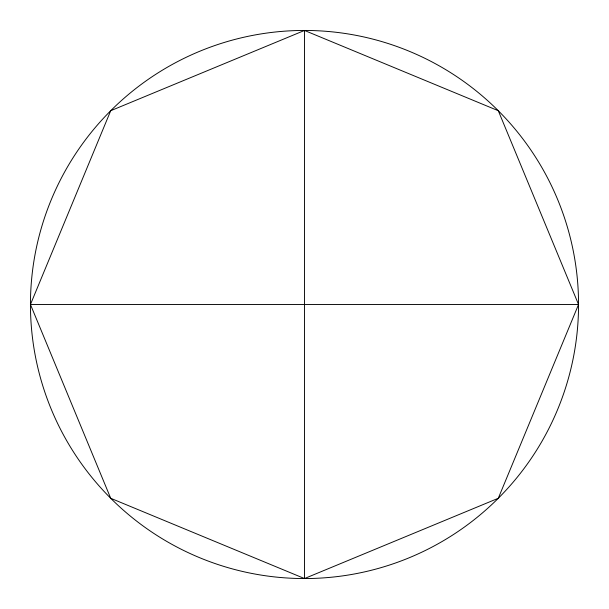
<?xml version="1.0" encoding="UTF-8"?>
<svg xmlns="http://www.w3.org/2000/svg" width="609" height="609" viewBox="0 0 609 609"><rect width="100%" height="100%" fill="white"/><g stroke="black" fill="none" stroke-linecap="round" stroke-linejoin="round"><path stroke-width="0.91" d="M30.45 304.5L110.716 110.716L304.5 30.45L498.284 110.716L578.55 304.5L498.284 498.284L304.5 578.55L110.716 498.284L30.45 304.5L578.55 304.5A274.05 274.05 0 0 1 167.475 541.835A274.05 274.05 0 0 1 167.475 67.165A274.05 274.05 0 0 1 578.55 304.5M304.5 30.45L304.5 578.55"/></g></svg>
